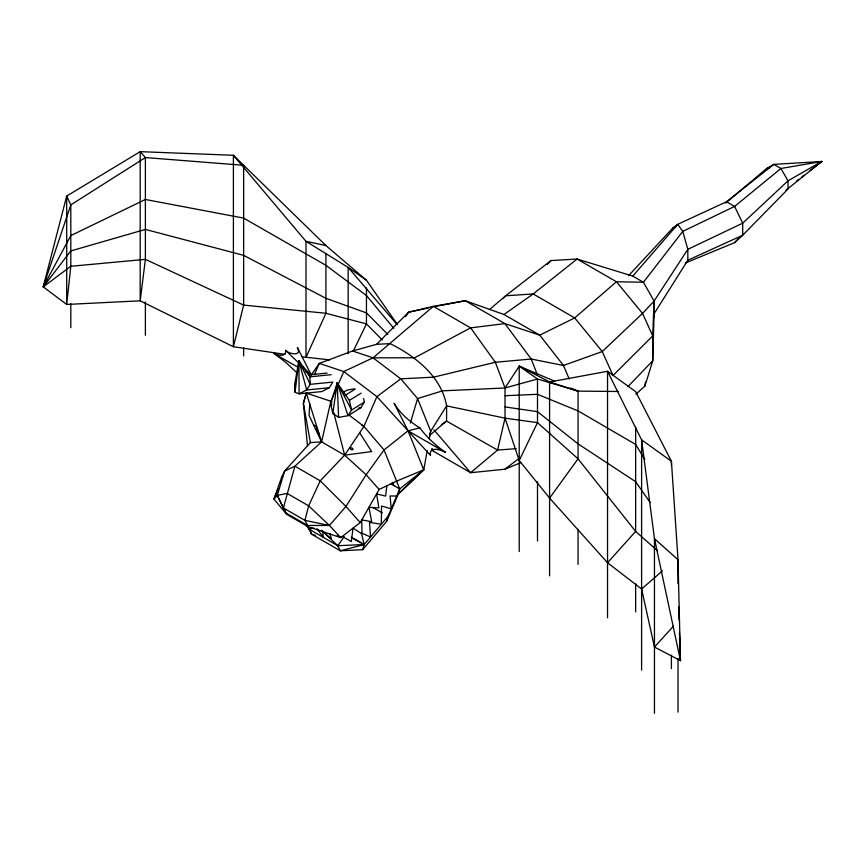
<?xml version="1.0" encoding="UTF-8"?>
<svg xmlns="http://www.w3.org/2000/svg" width="865" height="865" viewBox="0 0 865 865"><rect width="100%" height="100%" fill="white"/><g stroke="black" fill="none" stroke-linecap="round" stroke-linejoin="round"><path stroke-width="1.3" d="M725.605 203.102L766.693 168.491L773.797 164.382L821.75 161.496L788.026 180.807L742.7 223.181L687.837 249.336L654.081 301.074L652.74 335.901L652.74 360.792L644.89 386.136L635.883 394.191M298.717 366.014L298.922 360.748L309.875 376.826L310.232 384.341L306.664 389.974L299.117 393.835L295.03 392.245L294.587 384.86L298.922 360.748L310.232 384.341L332.884 382.071L329.316 387.715L321.78 391.575L299.117 393.835L298.922 360.748L300.068 363.159M309.735 403.966L309.086 415.438L321.607 441.874L344.648 455.174L366.154 474.777L379.13 489.46L360.229 522.59L340.734 537.619L308.156 526.72L286.618 514.297L273.946 499.062L281.655 477.231L284.617 471.036L310.394 442.588L321.607 441.874L330.841 401.263L336.247 388.893M386.871 485.773L385.617 496.099L376.589 493.926L378.87 507.906L368.955 507.29L371.669 521.725L361.775 519.876L361.97 533.91L353.05 528.126L351.32 541.609L342.281 536.419M295.03 392.245L298.922 360.748L306.664 389.974L329.316 387.715M644.89 386.136L645.398 382.114M653.562 317.758L654.081 301.074L643.43 282.25L632.791 276.108L577.085 259.035L550.983 260.56L505.657 295.787L489.406 309.638M332.841 413.308L337.231 382.871L349.384 400.409L351.59 410.01L348 415.697L338.583 417.384L332.841 413.308L330.549 403.771L337.231 382.871L351.59 410.01L364.403 402.063L363.581 398.462M427.234 450.524L423.753 469.825L398.246 494.088L386.601 521.4L362.716 549.675L340.345 550.789L311.541 534.159L307.129 525.671M429.321 438.944L430.705 431.224L446.61 405.869C441.464 376.556 415.405 356.164 390.169 343.654L376.621 344.292L352.542 350.995L319.304 363.387L311.292 374.934L305.442 371.561M336.453 386.687L337.231 382.871L338.972 386.525M376.621 344.292L408.604 312.189L433.343 306.351L470.614 327.867L495.353 362.273L505.03 387.974L505.03 418.152L497.591 450.07L470.614 472.712L433.343 451.195L431.851 448.978M306.253 393.034L303.377 403.382L307.453 445.583M331.825 405.123L330.841 401.263L306.329 393.099L303.377 403.382L310.394 442.588M362.716 549.675L364.187 544.539L388.082 516.264L399.716 488.952L423.753 469.825L408.075 430.813L394.137 403.306C400.203 413.654 409.74 421.612 419.828 427.872C426.91 437.452 435.874 445.518 445.529 452.438C441.193 449.519 428.359 446.156 430.543 455.444L376.913 396.657L343.816 371.561L319.304 363.387L314.438 374.534M386.601 521.4L388.082 516.264M348.995 415.027L363.938 426.369L384.038 449.951L399.716 488.952L398.246 494.088L423.753 469.825L396.581 481.145L379.13 489.46M410.356 423.082L417.579 398.581L442.577 390.839L505.03 387.974L537.5 379L578.047 391.121L618.237 391.488M276.4 493.418L273.946 499.062L277.265 495.375L284.617 471.036L294.9 466.181L321.607 441.874L306.329 393.099M276.832 492.423L278.271 489.103M337.869 385.174L343.816 371.561L373.064 357.829L433.343 306.351L465.284 300.739L503.992 314.503L539.749 335.144L563.483 365.473L569.148 378.913M308.156 526.72L304.934 520.373L308.632 505.852L320.234 480.81L344.648 455.174L363.938 426.369L376.913 396.657L400.765 378.838L433.549 377.162L495.353 362.273L531.197 359.018L563.483 365.473L602.245 351.558L642.533 313.411L654.081 301.074M353.309 351.093L366.457 323.888L366.457 287.904M519.216 551.524L519.216 366.154L549.589 381.984L607.533 371.29L635.656 391.64L671.413 461.261L678.019 559.731L680.452 660.622L654.459 647.052L641.603 589.011L607.533 562.747L549.589 498.099L519.216 460.494L537.5 422.639L537.5 379L519.216 366.154L505.03 387.974M628.574 275.697L672.635 228.176L677.706 224.338L682.766 231.388L687.837 249.336L687.837 260.224L654.081 313.736L652.74 360.792L627.806 386.742M330.549 403.771L331.976 401.511M338.583 417.384L337.231 382.871L348 415.697L360.813 407.75L364.403 402.063M405.62 316.655L408.604 312.189L428.424 308.005M396.7 496.023L390.072 495.969L391.25 508.815L381.573 506.025L381.303 524.287L369.485 522.352L370.555 537.003L361.375 532.97L364.187 544.539L340.345 550.789L337.772 545.707L344.227 536.635M549.589 498.099L578.047 458.839L578.047 391.121L570.695 388.007M632.791 276.108L677.706 224.338L726.514 201.772L773.797 164.382L780.911 168.491L788.026 180.807L788.026 189.024L742.7 235.248L734.601 242.643L685.231 263.047M337.339 535.662L340.734 537.619L329.403 525.477L308.632 505.852L287.094 493.418L277.265 495.375L285.969 513.021L307.507 525.455L329.403 525.477L345.946 506.447L366.154 474.777L384.038 449.951L408.075 430.813L419.828 427.872M281.655 477.231L283.461 475.231M607.533 562.747L635.656 531.424L635.656 427.288M654.459 647.052L673.489 626.109M502.954 298.663L505.657 295.787L533.197 293.959L574.706 317.92L602.245 351.558L613.026 375.507L652.74 335.901L642.533 313.411L616.421 281.752L577.085 259.035L533.197 293.959L503.992 314.503M734.601 242.643L738.234 238.762M547.264 264.452L550.983 260.56M641.603 589.011L662.471 570.846M816.506 162.166L821.75 161.496L785.993 190.192M796.622 180.958L798.719 179.336M801.855 176.903L803.953 175.281M810.235 170.416L821.75 161.496L780.911 168.491L734.601 206.443L682.766 231.388L643.43 282.25L616.421 281.752L574.706 317.92L539.749 335.144L504.901 323.607L465.284 300.739L438.988 305.778M433.949 429.883L470.614 472.712L504.901 469.219L519.768 457.877M441.301 424.747L446.556 421.082L446.61 405.869L505.03 418.152L537.5 422.639L578.047 458.839L635.656 531.424L657.508 550.756M342.659 392.829L346.93 390.18L354.045 388.807M344.67 395.629L355.342 389.012M349.384 400.409L361.137 393.121M315.347 428.662L316.428 429.7A10.066 0.681 58.5 0 1 318.925 433.289M818.247 163.507L821.75 161.496L819.187 162.198M687.837 260.224L742.7 235.248L742.7 223.181L734.601 206.443L726.514 201.772M672.635 228.176L676.344 226.63M504.901 469.219L521.076 462.559M819.285 162.458L821.75 161.496M435.03 306.621L437.668 306.059M306.978 525.585L308.967 529.077L313.811 528.093M358.456 408.172L360.813 407.75M766.693 168.491L769.309 168.156M308.427 374.945L327.089 373.085M309.875 376.826L331.209 374.696M516.254 448.654L497.591 450.07L446.556 421.082L429.473 435.528L430.705 431.224L417.579 398.581L400.765 378.838L373.064 357.829L352.542 350.995M505.03 395.716L537.5 394.31L578.047 410.897L635.656 444.448L644.771 459.412M308.967 529.077L337.772 545.707L364.187 544.539L351.514 537.219M373.064 357.829L414.627 357.775L470.614 327.867L504.901 323.607L531.197 359.018L537.068 373.961M329.716 359.862L302.026 356.867M505.03 406.928L537.5 411.675L578.047 443.864L635.656 481.697L650.112 502.489M284.877 354.336L233.399 346.735L140.184 300.815L66.702 304.458L43.25 286.877L66.702 196.063L140.184 151.656L233.399 155.278L325.91 245.552L366.457 280.249L397.37 324.505M329.403 525.477L304.934 520.373L283.396 507.939L277.265 495.375M325.91 245.552L305.994 241.346L233.399 155.278L233.399 346.735L243.638 305.096L243.638 165.312L145.385 157.56L70.811 204.875L43.25 286.877L70.811 266.279L145.385 259.359L243.638 305.096L325.91 313.271L366.457 323.888L382.222 339.913M315.347 535.208L311.541 534.159L310.621 531.618M578.047 391.121L549.589 381.984L549.589 575.874M297.084 372.988L285.958 362.478L273.837 353.32C277.449 355.45 286.91 357.375 285.601 350.368C289.472 354.391 302.674 356.553 297.355 347.427L311.292 374.934L301.777 365.841M519.216 366.154L554.757 381.238M351.45 537.716L364.187 544.539M273.837 353.32L298.414 367.506M408.075 430.813L445.529 452.438M361.635 425.029L363.938 426.369M390.493 483.632L399.716 488.952M373.096 507.614L382.319 512.934M366.457 280.249L348.163 267.404L305.994 241.346L305.994 357.45L325.91 313.271L325.91 253.467M321.348 530.277L331.36 538.808L330.062 533.662M337.772 545.707L322.569 531.261L323.369 537.392L317.022 528.688M285.601 350.368L298.922 363.105M387.79 334.441L366.457 312.925L325.91 298.295L243.638 255.359L145.385 229.42L70.811 250.926L43.25 286.877L70.811 235.583L145.385 199.48L243.638 218.11L325.91 265.328L366.457 295.549L393.791 328.311M360.229 522.59L345.946 506.447L320.234 480.81L294.9 466.181L283.396 507.939L286.618 514.297M397.176 324.667L348.163 267.404L348.163 353.655M359.645 432.781L371.701 451.584L344.648 455.174L333.804 412.821M392.342 482.454L393.953 485.622M432.143 448.805L433.343 451.195M505.03 418.152L519.216 460.494M313.952 425.699L314.136 425.083L315.693 426.229A12.78 1.525 54.9 0 1 317.217 427.851M679.479 644.825L680.452 660.622L654.459 538.657L641.603 439.842L607.533 371.29L607.533 617.794M679.447 637.883L680.452 660.622L679.468 632.272M678.582 606.625L679.047 620.129M678.019 583.756L678.019 559.731L654.459 538.657L654.459 713.344M678.019 658.492L678.019 712.154M671.413 465.197L671.413 461.261L641.603 439.842L641.603 670.105M671.413 655.129L671.413 668.602M635.656 583.583L635.656 611.879M578.047 529.412L578.047 564.38M537.5 481.762L537.5 540.971M243.638 347.881L243.638 355.904M145.385 301.971L145.385 335.263M70.811 303.647L70.811 327.673M70.811 266.279L66.702 304.458L66.702 196.063L70.811 204.875L70.811 266.279M145.385 259.359L140.184 300.815L140.184 151.656L145.385 157.56L145.385 259.359M316.622 427.591L317.606 430.078L316.687 427.57M350.585 448.059L350.433 448.232A1.265 0.843 27.7 0 0 350.476 448.967L351.212 449.638A1.46 0.962 27.7 0 0 352.217 449.876L352.888 449.519A1.265 0.843 27.7 0 0 352.844 448.794L352.109 448.113A1.46 0.962 27.7 0 0 351.104 447.886L350.585 448.059"/></g></svg>
